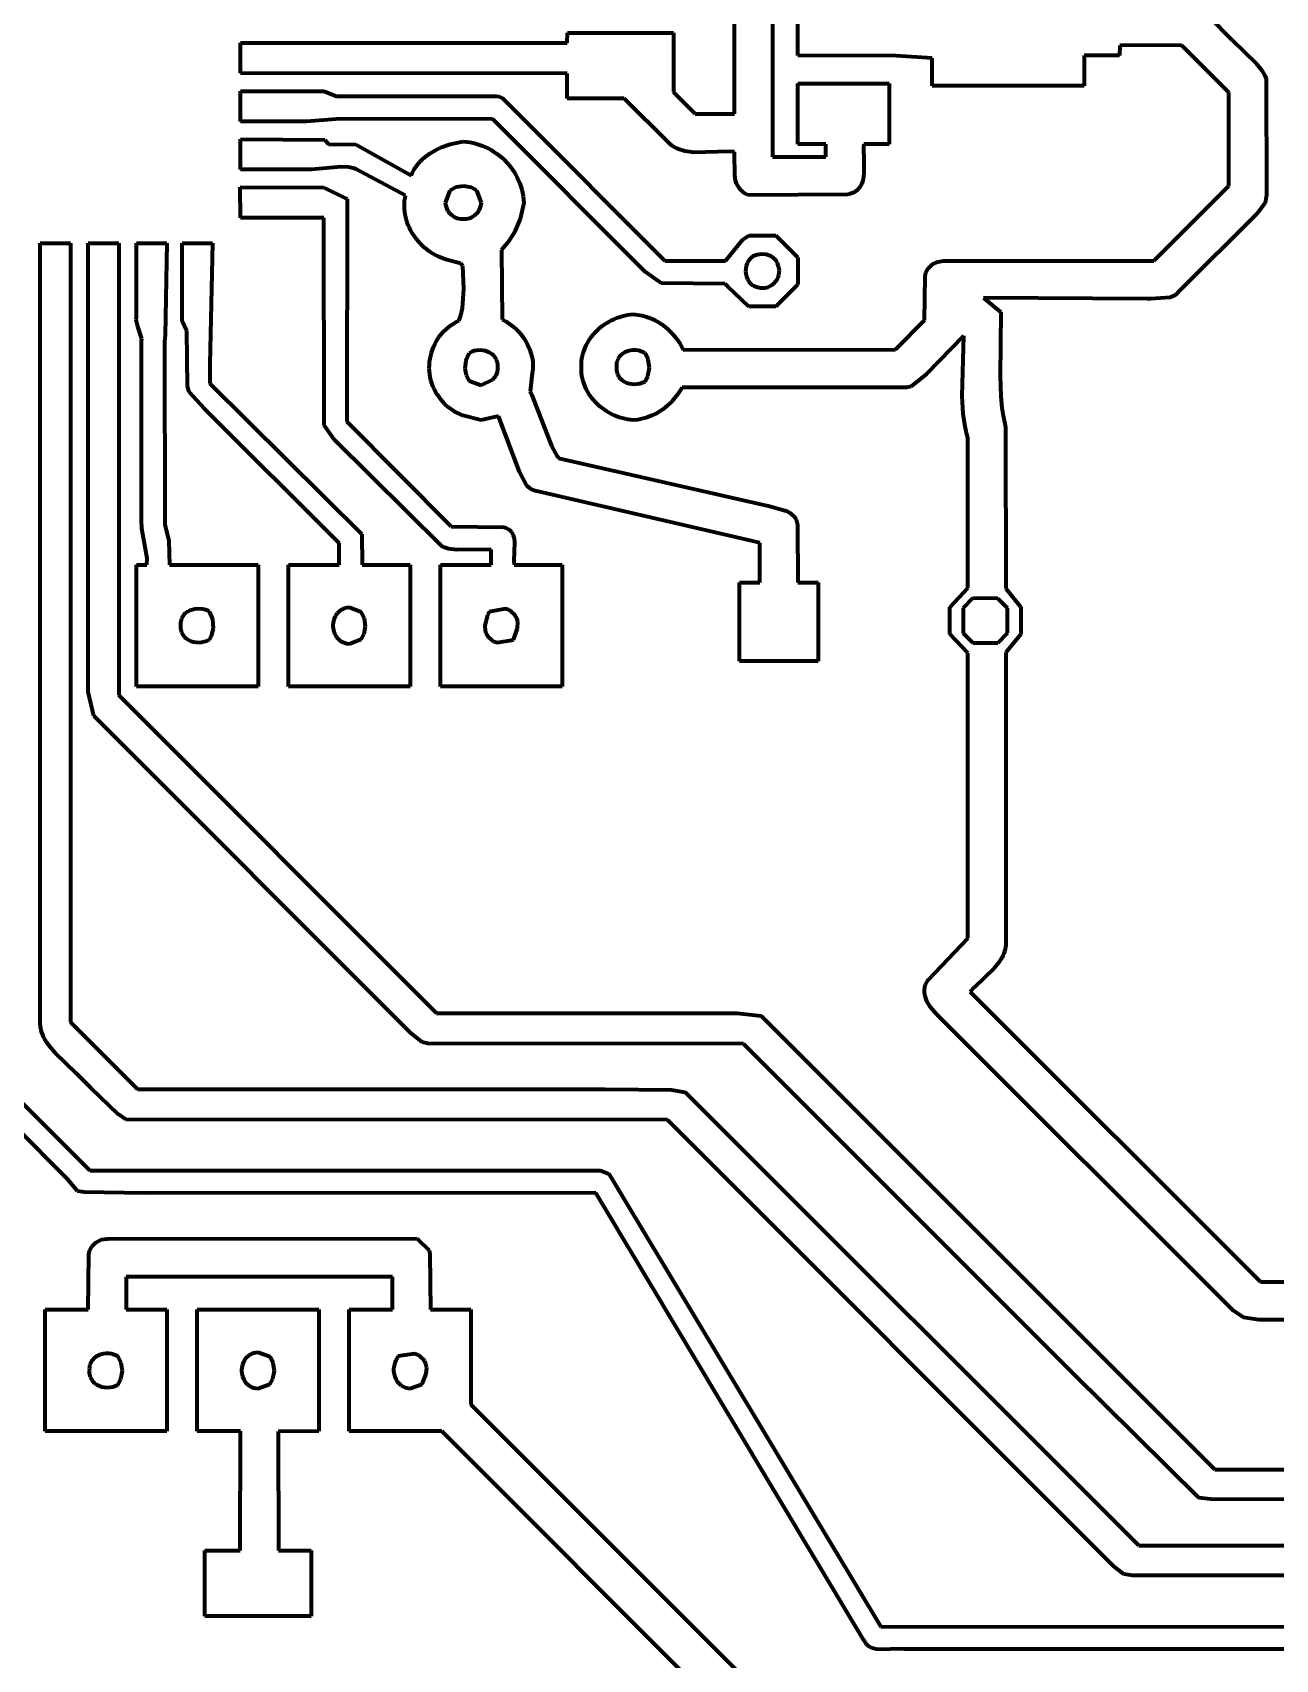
# Model space of a CAD drawing. Header units: millimetres. Extents: x 0.4 to 15.5, y 0.2 to 12.3.
# Drawn here: x 7.833 to 11.239, y 3.416 to 7.876 of the extents above; entities that cross this region are included whole.
import ezdxf

# ---------------------------------------------------------------- set-up
doc = ezdxf.new("R2010")
doc.units = ezdxf.units.MM
doc.layers.add('color#000000ff', color=7, linetype='CONTINUOUS', lineweight=100)

msp = doc.modelspace()

# ---------------------------------------------------------------- linework, layer by layer
at = {"layer": 'color#000000ff'}
for p, q in [((9.7568, 7.6527), (9.757, 8.1381)), ((9.8611, 8.0833), (9.8611, 7.5347)), ((9.9306, 7.8125), (9.9306, 7.9791)), ((11.0585, 7.9181), (11.1198, 7.8561)), ((9.2982, 7.8472), (9.299, 7.875)), ((9.299, 7.875), (9.5902, 7.875)), ((9.5902, 7.875), (9.5898, 7.7126)), ((11.1198, 7.8561), (11.1875, 7.7898)), ((8.4028, 7.7639), (8.4028, 7.8472)), ((8.4028, 7.8472), (9.2982, 7.8472)), ((10.2003, 7.8115), (9.9306, 7.8125)), ((10.2987, 7.8055), (10.2003, 7.8115)), ((10.2986, 7.7292), (10.2987, 7.8055)), ((10.7153, 7.8125), (10.7152, 7.7292)), ((10.8121, 7.8125), (10.7153, 7.8125)), ((10.8129, 7.8404), (10.8121, 7.8125)), ((10.9819, 7.8408), (10.8129, 7.8404)), ((11.1117, 7.7109), (10.9819, 7.8408)), ((9.2987, 7.7637), (8.4028, 7.7639)), ((9.2986, 7.6945), (9.2987, 7.7637)), ((11.1875, 7.7898), (11.2027, 7.7706)), ((11.2027, 7.7706), (11.2101, 7.758)), ((8.4028, 7.7152), (8.6314, 7.7152)), ((8.4028, 7.632), (8.4028, 7.7152)), ((8.6314, 7.7152), (8.6667, 7.7009)), ((9.9306, 7.5695), (9.9306, 7.7361)), ((9.9306, 7.7361), (10.1805, 7.7361)), ((10.1805, 7.7361), (10.1805, 7.5695)), ((10.7152, 7.7292), (10.2986, 7.7292)), ((11.2101, 7.758), (11.2141, 7.7489)), ((11.2141, 7.7489), (11.2151, 7.4308)), ((8.6667, 7.7009), (9.0984, 7.7012)), ((9.0984, 7.7012), (9.1041, 7.7013)), ((9.1041, 7.7013), (9.1118, 7.6999)), ((9.1118, 7.6999), (9.1211, 7.6956)), ((9.1211, 7.6956), (9.1583, 7.6579)), ((9.4548, 7.6945), (9.2986, 7.6945)), ((9.5758, 7.5738), (9.4548, 7.6945)), ((9.5898, 7.7126), (9.649, 7.6527)), ((11.1114, 7.4553), (11.1117, 7.7109)), ((8.584, 7.632), (8.4028, 7.632)), ((8.6653, 7.6381), (8.584, 7.632)), ((9.0936, 7.6389), (8.6653, 7.6381)), ((9.5121, 7.2196), (9.0936, 7.6389)), ((9.1583, 7.6579), (9.5659, 7.2498)), ((9.649, 7.6527), (9.7568, 7.6527)), ((8.4028, 7.5833), (8.634, 7.5818)), ((8.4028, 7.5), (8.4028, 7.5833)), ((8.634, 7.5818), (8.6439, 7.57)), ((8.6439, 7.57), (8.719, 7.569)), ((8.719, 7.569), (8.8709, 7.4839)), ((8.9025, 7.5292), (8.9117, 7.537)), ((8.9117, 7.537), (8.9216, 7.5442)), ((8.9216, 7.5442), (8.9375, 7.5535)), ((8.9375, 7.5535), (8.9544, 7.5613)), ((8.9544, 7.5613), (8.9778, 7.5695)), ((8.9778, 7.5695), (9.0079, 7.5763)), ((9.0079, 7.5763), (9.0139, 7.5772)), ((9.0139, 7.5772), (9.023, 7.5763)), ((9.023, 7.5763), (9.032, 7.575)), ((9.032, 7.575), (9.0408, 7.5732)), ((9.0408, 7.5732), (9.0495, 7.571)), ((9.0495, 7.571), (9.0581, 7.5683)), ((9.0581, 7.5683), (9.0664, 7.5652)), ((9.0664, 7.5652), (9.0746, 7.5618)), ((9.0746, 7.5618), (9.0826, 7.5579)), ((9.0826, 7.5579), (9.0903, 7.5537)), ((9.0903, 7.5537), (9.0978, 7.5491)), ((9.0978, 7.5491), (9.1051, 7.5442)), ((9.1051, 7.5442), (9.1121, 7.5389)), ((9.1121, 7.5389), (9.1189, 7.5333)), ((9.581, 7.5693), (9.5758, 7.5738)), ((9.5863, 7.5654), (9.581, 7.5693)), ((9.5917, 7.5619), (9.5863, 7.5654)), ((9.5973, 7.5588), (9.5917, 7.5619)), ((9.6031, 7.5562), (9.5973, 7.5588)), ((9.6089, 7.554), (9.6031, 7.5562)), ((9.6149, 7.5521), (9.6089, 7.554)), ((9.6209, 7.5506), (9.6149, 7.5521)), ((9.6333, 7.5484), (9.6209, 7.5506)), ((9.6461, 7.5472), (9.6333, 7.5484)), ((9.6788, 7.5475), (9.6461, 7.5472)), ((9.7444, 7.5497), (9.6788, 7.5475)), ((9.7569, 7.5486), (9.7444, 7.5497)), ((9.7569, 7.5442), (9.7569, 7.5486)), ((9.7574, 7.4838), (9.7569, 7.5442)), ((10.007, 7.5694), (9.9306, 7.5695)), ((10.0069, 7.5347), (10.007, 7.5694)), ((10.111, 7.5694), (10.1105, 7.5595)), ((10.1105, 7.5595), (10.1116, 7.5259)), ((10.1805, 7.5695), (10.111, 7.5694)), ((8.5975, 7.5), (8.4028, 7.5)), ((8.6785, 7.5078), (8.5975, 7.5)), ((8.6995, 7.5066), (8.6785, 7.5078)), ((8.712, 7.5037), (8.6995, 7.5066)), ((8.7202, 7.5008), (8.712, 7.5037)), ((8.8556, 7.4287), (8.7202, 7.5008)), ((8.8734, 7.4898), (8.8763, 7.4954)), ((8.8763, 7.4954), (8.8793, 7.5009)), ((8.8793, 7.5009), (8.8862, 7.5111)), ((8.8862, 7.5111), (8.8939, 7.5205)), ((8.8939, 7.5205), (8.9025, 7.5292)), ((9.1189, 7.5333), (9.1253, 7.5274)), ((9.1253, 7.5274), (9.1315, 7.5212)), ((9.1315, 7.5212), (9.1373, 7.5147)), ((9.1373, 7.5147), (9.1429, 7.5079)), ((9.1429, 7.5079), (9.1481, 7.5008)), ((9.1481, 7.5008), (9.1529, 7.4935)), ((9.1529, 7.4935), (9.1574, 7.486)), ((9.8611, 7.5347), (10.0069, 7.5347)), ((10.1116, 7.5259), (10.1118, 7.4909)), ((8.4027, 7.4514), (8.6312, 7.4511)), ((8.403, 7.3679), (8.4027, 7.4514)), ((8.6312, 7.4511), (8.6932, 7.4209)), ((8.8709, 7.4839), (8.8734, 7.4898)), ((8.994, 7.4514), (8.9767, 7.4426)), ((9.0152, 7.4546), (8.994, 7.4514)), ((9.0363, 7.4505), (9.0152, 7.4546)), ((9.0511, 7.4426), (9.0363, 7.4505)), ((9.1574, 7.486), (9.1615, 7.4782)), ((9.1615, 7.4782), (9.1652, 7.4702)), ((9.1652, 7.4702), (9.1686, 7.462)), ((9.1686, 7.462), (9.1715, 7.4536)), ((9.1715, 7.4536), (9.1739, 7.445)), ((9.76, 7.4705), (9.7574, 7.4838)), ((9.7628, 7.4622), (9.76, 7.4705)), ((9.7666, 7.4544), (9.7628, 7.4622)), ((9.7689, 7.4507), (9.7666, 7.4544)), ((9.7714, 7.4471), (9.7689, 7.4507)), ((10.0998, 7.4511), (10.0967, 7.4472)), ((10.1025, 7.4553), (10.0998, 7.4511)), ((10.1048, 7.4597), (10.1025, 7.4553)), ((10.1067, 7.4644), (10.1048, 7.4597)), ((10.1083, 7.4693), (10.1067, 7.4644)), ((10.1096, 7.4745), (10.1083, 7.4693)), ((10.1106, 7.4798), (10.1096, 7.4745)), ((10.1118, 7.4909), (10.1106, 7.4798)), ((10.9063, 7.2498), (11.1114, 7.4553)), ((8.6932, 7.4209), (8.6953, 7.4195)), ((8.6953, 7.4195), (8.6944, 6.8091)), ((8.8523, 7.399), (8.8524, 7.4064)), ((8.8524, 7.4064), (8.853, 7.4139)), ((8.853, 7.4139), (8.8541, 7.4213)), ((8.8541, 7.4213), (8.8556, 7.4287)), ((8.9767, 7.4426), (8.9644, 7.4092)), ((8.9644, 7.4092), (8.9652, 7.4033)), ((8.9652, 7.4033), (8.9665, 7.3978)), ((9.0633, 7.4092), (9.0511, 7.4426)), ((9.0612, 7.3978), (9.0626, 7.4033)), ((9.0626, 7.4033), (9.0633, 7.4092)), ((9.1792, 7.4091), (9.1695, 7.3649)), ((9.1739, 7.445), (9.1759, 7.4363)), ((9.1759, 7.4363), (9.1775, 7.4274)), ((9.1775, 7.4274), (9.1786, 7.4183)), ((9.1786, 7.4183), (9.1792, 7.4091)), ((9.7743, 7.4438), (9.7714, 7.4471)), ((9.7775, 7.4406), (9.7743, 7.4438)), ((9.7811, 7.4376), (9.7775, 7.4406)), ((9.785, 7.4348), (9.7811, 7.4376)), ((9.7893, 7.4323), (9.785, 7.4348)), ((9.794, 7.4299), (9.7893, 7.4323)), ((10.0674, 7.4316), (9.794, 7.4299)), ((10.0737, 7.4332), (10.0674, 7.4316)), ((10.0794, 7.4352), (10.0737, 7.4332)), ((10.0845, 7.4376), (10.0794, 7.4352)), ((10.0891, 7.4405), (10.0845, 7.4376)), ((10.0931, 7.4437), (10.0891, 7.4405)), ((10.0967, 7.4472), (10.0931, 7.4437)), ((11.2114, 7.4086), (11.1892, 7.3794)), ((11.2151, 7.4308), (11.2114, 7.4086)), ((8.6319, 7.3681), (8.403, 7.3679)), ((8.6321, 6.8055), (8.6319, 7.3681)), ((8.8526, 7.3915), (8.8523, 7.399)), ((8.8533, 7.3841), (8.8526, 7.3915)), ((8.8545, 7.3768), (8.8533, 7.3841)), ((8.8561, 7.3695), (8.8545, 7.3768)), ((8.858, 7.3622), (8.8561, 7.3695)), ((8.8603, 7.3551), (8.858, 7.3622)), ((8.9665, 7.3978), (8.9684, 7.3927)), ((8.9684, 7.3927), (8.9707, 7.388)), ((8.9707, 7.388), (8.9735, 7.3838)), ((8.9735, 7.3838), (8.9767, 7.3799)), ((8.9767, 7.3799), (8.9802, 7.3766)), ((8.9802, 7.3766), (8.9841, 7.3736)), ((8.9841, 7.3736), (8.9882, 7.371)), ((8.9882, 7.371), (8.9926, 7.3689)), ((8.9926, 7.3689), (8.9971, 7.3672)), ((8.9971, 7.3672), (9.0018, 7.3659)), ((9.0018, 7.3659), (9.0066, 7.3651)), ((9.0066, 7.3651), (9.0114, 7.3647)), ((9.0114, 7.3647), (9.0163, 7.3647)), ((9.0163, 7.3647), (9.0212, 7.3651)), ((9.0212, 7.3651), (9.026, 7.3659)), ((9.026, 7.3659), (9.0307, 7.3672)), ((9.0307, 7.3672), (9.0352, 7.3689)), ((9.0352, 7.3689), (9.0396, 7.371)), ((9.0396, 7.371), (9.0437, 7.3736)), ((9.0437, 7.3736), (9.0475, 7.3765)), ((9.0475, 7.3765), (9.0511, 7.3799)), ((9.0511, 7.3799), (9.0543, 7.3838)), ((9.0543, 7.3838), (9.057, 7.388)), ((9.057, 7.388), (9.0594, 7.3927)), ((9.0594, 7.3927), (9.0612, 7.3978)), ((9.1695, 7.3649), (9.1541, 7.3284)), ((11.1892, 7.3794), (10.9739, 7.1645)), ((8.863, 7.348), (8.8603, 7.3551)), ((8.866, 7.3411), (8.863, 7.348)), ((8.8694, 7.3343), (8.866, 7.3411)), ((8.8731, 7.3277), (8.8694, 7.3343)), ((8.8771, 7.3212), (8.8731, 7.3277)), ((8.8814, 7.3149), (8.8771, 7.3212)), ((8.886, 7.3088), (8.8814, 7.3149)), ((9.1541, 7.3284), (9.1352, 7.2991)), ((9.7799, 7.3083), (9.7964, 7.3196)), ((9.7964, 7.3196), (9.8703, 7.3196)), ((9.8703, 7.3196), (9.9306, 7.2594)), ((7.8542, 7.2986), (7.9375, 7.2986)), ((7.8542, 5.1651), (7.8542, 7.2986)), ((7.9375, 7.2986), (7.9376, 5.1629)), ((7.986, 6.0689), (7.9861, 7.2986)), ((7.9861, 7.2986), (8.0694, 7.2986)), ((8.0694, 7.2986), (8.0694, 6.0592)), ((8.1178, 7.0959), (8.1181, 7.2986)), ((8.1181, 7.2986), (8.2014, 7.2986)), ((8.2014, 7.2986), (8.1969, 7.0465)), ((8.2429, 7.0842), (8.2431, 7.2986)), ((8.2431, 7.2986), (8.3263, 7.2986)), ((8.3263, 7.2986), (8.3196, 6.9667)), ((8.8908, 7.3029), (8.886, 7.3088)), ((8.8959, 7.2972), (8.8908, 7.3029)), ((8.9013, 7.2918), (8.8959, 7.2972)), ((8.9069, 7.2866), (8.9013, 7.2918)), ((8.9127, 7.2817), (8.9069, 7.2866)), ((8.9188, 7.2771), (8.9127, 7.2817)), ((8.925, 7.2727), (8.9188, 7.2771)), ((8.9314, 7.2687), (8.925, 7.2727)), ((9.1352, 7.2991), (9.1184, 7.2801)), ((9.1184, 7.2801), (9.1204, 7.0892)), ((9.7322, 7.25), (9.7799, 7.3083)), ((8.938, 7.265), (8.9314, 7.2687)), ((8.9447, 7.2617), (8.938, 7.265)), ((8.9516, 7.2587), (8.9447, 7.2617)), ((8.9586, 7.2561), (8.9516, 7.2587)), ((8.9661, 7.2537), (8.9586, 7.2561)), ((9.0072, 7.2425), (8.9661, 7.2537)), ((9.0129, 7.2366), (9.0072, 7.2425)), ((9.0149, 7.1732), (9.0129, 7.2366)), ((9.5659, 7.2498), (9.7322, 7.25)), ((9.7877, 7.2289), (9.7873, 7.2213)), ((9.7891, 7.2363), (9.7877, 7.2289)), ((9.7915, 7.2433), (9.7891, 7.2363)), ((9.795, 7.2499), (9.7915, 7.2433)), ((9.7972, 7.2529), (9.795, 7.2499)), ((9.7996, 7.2557), (9.7972, 7.2529)), ((9.8023, 7.2582), (9.7996, 7.2557)), ((9.8053, 7.2606), (9.8023, 7.2582)), ((9.8085, 7.2626), (9.8053, 7.2606)), ((9.8195, 7.2667), (9.8085, 7.2626)), ((9.8314, 7.2682), (9.8195, 7.2667)), ((9.8434, 7.2672), (9.8314, 7.2682)), ((9.8547, 7.2637), (9.8434, 7.2672)), ((9.8623, 7.2594), (9.8547, 7.2637)), ((9.8688, 7.2537), (9.8623, 7.2594)), ((9.8723, 7.2491), (9.8688, 7.2537)), ((9.875, 7.2439), (9.8723, 7.2491)), ((9.877, 7.2381), (9.875, 7.2439)), ((9.8776, 7.2349), (9.877, 7.2381)), ((9.8786, 7.2314), (9.8776, 7.2349)), ((9.8798, 7.2244), (9.8786, 7.2314)), ((9.8797, 7.2175), (9.8798, 7.2244)), ((9.9306, 7.2594), (9.9307, 7.1852)), ((10.2814, 7.2175), (10.2874, 7.2288)), ((10.2874, 7.2288), (10.2982, 7.2395)), ((10.2982, 7.2395), (10.3142, 7.2475)), ((10.3142, 7.2475), (10.3296, 7.2499)), ((10.3296, 7.2499), (10.3323, 7.2498)), ((10.3323, 7.2498), (10.9063, 7.2498)), ((9.5562, 7.1887), (9.5121, 7.2196)), ((9.7311, 7.1869), (9.5562, 7.1887)), ((9.7377, 7.1804), (9.7311, 7.1869)), ((9.7965, 7.1249), (9.7377, 7.1804)), ((9.7873, 7.2213), (9.788, 7.2138)), ((9.788, 7.2138), (9.7897, 7.2065)), ((9.7897, 7.2065), (9.7924, 7.1996)), ((9.7924, 7.1996), (9.7961, 7.1933)), ((9.7961, 7.1933), (9.7983, 7.1905)), ((9.7983, 7.1905), (9.8008, 7.1878)), ((9.8008, 7.1878), (9.8035, 7.1854)), ((9.8035, 7.1854), (9.8065, 7.1833)), ((9.8065, 7.1833), (9.8097, 7.1815)), ((9.8097, 7.1815), (9.8131, 7.18)), ((9.8131, 7.18), (9.8168, 7.1788)), ((9.848, 7.1779), (9.8541, 7.1805)), ((9.8541, 7.1805), (9.8599, 7.1839)), ((9.8599, 7.1839), (9.8651, 7.1882)), ((9.8651, 7.1882), (9.8696, 7.1931)), ((9.8696, 7.1931), (9.8735, 7.1985)), ((9.9307, 7.1852), (9.8703, 7.1248)), ((9.8735, 7.1985), (9.8765, 7.2045)), ((9.8765, 7.2045), (9.8786, 7.2109)), ((9.8786, 7.2109), (9.8797, 7.2175)), ((10.2778, 7.0869), (10.279, 7.2072)), ((10.279, 7.2072), (10.2814, 7.2175)), ((9.0118, 7.1206), (9.0149, 7.1732)), ((9.8168, 7.1788), (9.8207, 7.178)), ((9.8207, 7.178), (9.8242, 7.1769)), ((9.8242, 7.1769), (9.8277, 7.1762)), ((9.8277, 7.1762), (9.8347, 7.1756)), ((9.8347, 7.1756), (9.8414, 7.1762)), ((9.8414, 7.1762), (9.848, 7.1779)), ((10.8882, 7.1456), (10.4393, 7.1488)), ((10.4393, 7.1488), (10.4867, 7.1093)), ((10.8974, 7.1458), (10.8882, 7.1456)), ((10.9506, 7.1492), (10.8974, 7.1458)), ((10.9617, 7.1541), (10.9506, 7.1492)), ((10.9693, 7.1597), (10.9617, 7.1541)), ((10.9739, 7.1645), (10.9693, 7.1597)), ((8.1174, 7.0886), (8.1178, 7.0959)), ((9.0015, 7.0852), (9.007, 7.1001)), ((9.007, 7.1001), (9.0118, 7.1206)), ((9.4269, 7.0902), (9.4341, 7.0932)), ((9.4341, 7.0932), (9.4413, 7.0958)), ((9.4413, 7.0958), (9.4487, 7.0981)), ((9.4487, 7.0981), (9.4562, 7.1)), ((9.4562, 7.1), (9.4638, 7.1015)), ((9.4638, 7.1015), (9.4714, 7.1026)), ((9.4714, 7.1026), (9.4791, 7.1033)), ((9.4791, 7.1033), (9.4918, 7.1022)), ((9.4918, 7.1022), (9.504, 7.1)), ((9.504, 7.1), (9.5158, 7.0968)), ((9.5158, 7.0968), (9.5271, 7.0927)), ((9.5271, 7.0927), (9.5381, 7.0878)), ((9.8703, 7.1248), (9.7965, 7.1249)), ((10.4867, 7.1093), (10.4847, 6.9338)), ((8.122, 7.0702), (8.1174, 7.0886)), ((8.1329, 7.0361), (8.122, 7.0702)), ((8.1969, 7.0465), (8.1948, 7.0279)), ((8.2563, 7.057), (8.2429, 7.0842)), ((8.2581, 6.9051), (8.2563, 7.057)), ((8.9489, 7.0431), (8.9541, 7.0498)), ((8.9541, 7.0498), (8.9597, 7.0561)), ((8.9597, 7.0561), (8.9657, 7.062)), ((8.9657, 7.062), (8.9721, 7.0676)), ((8.9721, 7.0676), (8.9789, 7.0727)), ((8.9789, 7.0727), (8.9861, 7.0773)), ((8.9861, 7.0773), (8.9936, 7.0815)), ((8.9936, 7.0815), (9.0015, 7.0852)), ((9.1204, 7.0892), (9.1312, 7.0833)), ((9.1312, 7.0833), (9.1416, 7.0765)), ((9.1416, 7.0765), (9.1515, 7.0688)), ((9.1515, 7.0688), (9.1607, 7.0603)), ((9.1607, 7.0603), (9.1692, 7.0512)), ((9.1692, 7.0512), (9.177, 7.0414)), ((9.3666, 7.0439), (9.3715, 7.0497)), ((9.3715, 7.0497), (9.3767, 7.0554)), ((9.3767, 7.0554), (9.3821, 7.0607)), ((9.3821, 7.0607), (9.3879, 7.0658)), ((9.3879, 7.0658), (9.3938, 7.0706)), ((9.3938, 7.0706), (9.4001, 7.0752)), ((9.4001, 7.0752), (9.4065, 7.0794)), ((9.4065, 7.0794), (9.4131, 7.0833)), ((9.4131, 7.0833), (9.42, 7.0869)), ((9.42, 7.0869), (9.4269, 7.0902)), ((9.5381, 7.0878), (9.5485, 7.082)), ((9.5485, 7.082), (9.5585, 7.0754)), ((9.5585, 7.0754), (9.5726, 7.0642)), ((9.5726, 7.0642), (9.5855, 7.0515)), ((9.5855, 7.0515), (9.5971, 7.0375)), ((10.1983, 7.0071), (10.2778, 7.0869)), ((8.1316, 6.5422), (8.1322, 7.0287)), ((8.1322, 7.0287), (8.1329, 7.0361)), ((8.1948, 7.0279), (8.1954, 6.5268)), ((8.9266, 6.9977), (8.9292, 7.0058)), ((8.9292, 7.0058), (8.9322, 7.0137)), ((8.9322, 7.0137), (8.9358, 7.0214)), ((8.9358, 7.0214), (8.9397, 7.0289)), ((8.9397, 7.0289), (8.9441, 7.0362)), ((8.9441, 7.0362), (8.9489, 7.0431)), ((9.0438, 7.003), (9.0367, 7.0006)), ((9.0512, 7.0044), (9.0438, 7.003)), ((9.0587, 7.0049), (9.0512, 7.0044)), ((9.0661, 7.0045), (9.0587, 7.0049)), ((9.0734, 7.0032), (9.0661, 7.0045)), ((9.0804, 7.0009), (9.0734, 7.0032)), ((9.177, 7.0414), (9.184, 7.031)), ((9.184, 7.031), (9.19, 7.0201)), ((9.19, 7.0201), (9.1951, 7.0088)), ((9.1951, 7.0088), (9.1992, 6.9971)), ((9.3422, 6.997), (9.3446, 7.0042)), ((9.3446, 7.0042), (9.3473, 7.0113)), ((9.3473, 7.0113), (9.3504, 7.0183)), ((9.3504, 7.0183), (9.3539, 7.025)), ((9.3539, 7.025), (9.3578, 7.0315)), ((9.3578, 7.0315), (9.362, 7.0378)), ((9.362, 7.0378), (9.3666, 7.0439)), ((9.4645, 7.002), (9.4577, 6.9993)), ((9.4717, 7.0038), (9.4645, 7.002)), ((9.4791, 7.0047), (9.4717, 7.0038)), ((9.4867, 7.0047), (9.4791, 7.0047)), ((9.4942, 7.0037), (9.4867, 7.0047)), ((9.5015, 7.0018), (9.4942, 7.0037)), ((9.5085, 6.999), (9.5015, 7.0018)), ((9.5971, 7.0375), (9.6076, 7.0223)), ((9.6076, 7.0223), (9.6167, 7.0062)), ((9.6167, 7.0062), (10.1983, 7.0071)), ((10.3854, 7.0439), (10.2834, 6.9395)), ((10.3808, 6.8786), (10.3854, 7.0439)), ((8.3196, 6.9667), (8.3191, 6.9136)), ((8.9206, 6.9559), (8.9208, 6.9643)), ((8.9208, 6.9643), (8.9215, 6.9728)), ((8.9215, 6.9728), (8.9227, 6.9812)), ((8.9227, 6.9812), (8.9244, 6.9895)), ((8.9244, 6.9895), (8.9266, 6.9977)), ((9.0203, 6.9767), (9.0177, 6.955)), ((9.0299, 6.9972), (9.0203, 6.9767)), ((9.0367, 7.0006), (9.0299, 6.9972)), ((9.0869, 6.9979), (9.0804, 7.0009)), ((9.0928, 6.9939), (9.0869, 6.9979)), ((9.098, 6.9892), (9.0928, 6.9939)), ((9.1003, 6.9865), (9.098, 6.9892)), ((9.1023, 6.9836), (9.1003, 6.9865)), ((9.1041, 6.9806), (9.1023, 6.9836)), ((9.1055, 6.9773), (9.1041, 6.9806)), ((9.1067, 6.9739), (9.1055, 6.9773)), ((9.1076, 6.9702), (9.1067, 6.9739)), ((9.1082, 6.9664), (9.1076, 6.9702)), ((9.1084, 6.9624), (9.1082, 6.9664)), ((9.1082, 6.9582), (9.1084, 6.9624)), ((9.1085, 6.9527), (9.1082, 6.9582)), ((9.1992, 6.9971), (9.2021, 6.9851)), ((9.2021, 6.9851), (9.2039, 6.9729)), ((9.2039, 6.9729), (9.2043, 6.9667)), ((9.2044, 6.9604), (9.2042, 6.9542)), ((9.2043, 6.9667), (9.2044, 6.9604)), ((9.3375, 6.9664), (9.338, 6.9743)), ((9.3375, 6.9584), (9.3375, 6.9664)), ((9.3375, 6.9505), (9.3375, 6.9584)), ((9.338, 6.9743), (9.3389, 6.982)), ((9.3389, 6.982), (9.3404, 6.9896)), ((9.3404, 6.9896), (9.3422, 6.997)), ((9.4334, 6.9661), (9.4332, 6.9621)), ((9.4332, 6.9621), (9.4334, 6.9578)), ((9.4334, 6.9578), (9.4333, 6.9537)), ((9.4339, 6.9699), (9.4334, 6.9661)), ((9.4348, 6.9736), (9.4339, 6.9699)), ((9.4359, 6.977), (9.4348, 6.9736)), ((9.4374, 6.9803), (9.4359, 6.977)), ((9.4391, 6.9834), (9.4374, 6.9803)), ((9.4411, 6.9863), (9.4391, 6.9834)), ((9.4459, 6.9915), (9.4411, 6.9863)), ((9.4514, 6.9958), (9.4459, 6.9915)), ((9.4577, 6.9993), (9.4514, 6.9958)), ((9.5118, 6.9972), (9.5085, 6.999)), ((9.5206, 6.979), (9.5118, 6.9972)), ((9.5196, 6.9349), (9.5238, 6.9569)), ((9.5238, 6.9569), (9.5206, 6.979)), ((8.3191, 6.9136), (8.7358, 6.5007)), ((8.9208, 6.9474), (8.9206, 6.9559)), ((8.9216, 6.939), (8.9208, 6.9474)), ((8.9229, 6.9307), (8.9216, 6.939)), ((8.9247, 6.9225), (8.9229, 6.9307)), ((8.9271, 6.9144), (8.9247, 6.9225)), ((8.93, 6.9064), (8.9271, 6.9144)), ((9.0177, 6.955), (9.0216, 6.9361)), ((9.0216, 6.9361), (9.0298, 6.921)), ((9.0298, 6.921), (9.063, 6.9089)), ((9.063, 6.9089), (9.0944, 6.925)), ((9.0944, 6.925), (9.1039, 6.936)), ((9.1039, 6.936), (9.1076, 6.945)), ((9.1076, 6.945), (9.1085, 6.9527)), ((9.2027, 6.9416), (9.1968, 6.8915)), ((9.2036, 6.9479), (9.2027, 6.9416)), ((9.2042, 6.9542), (9.2036, 6.9479)), ((9.338, 6.9426), (9.3375, 6.9505)), ((9.3389, 6.9349), (9.338, 6.9426)), ((9.3404, 6.9273), (9.3389, 6.9349)), ((9.3423, 6.9198), (9.3404, 6.9273)), ((9.3446, 6.9125), (9.3423, 6.9198)), ((9.3473, 6.9054), (9.3446, 6.9125)), ((9.4333, 6.9537), (9.4335, 6.9497)), ((9.4335, 6.9497), (9.4341, 6.9459)), ((9.4341, 6.9459), (9.435, 6.9423)), ((9.435, 6.9423), (9.4362, 6.9389)), ((9.4362, 6.9389), (9.4377, 6.9357)), ((9.4377, 6.9357), (9.4395, 6.9327)), ((9.4395, 6.9327), (9.4438, 6.9273)), ((9.4438, 6.9273), (9.449, 6.9227)), ((9.449, 6.9227), (9.4549, 6.9189)), ((9.4549, 6.9189), (9.4614, 6.9159)), ((9.4614, 6.9159), (9.4683, 6.9137)), ((9.4683, 6.9137), (9.4756, 6.9125)), ((9.4756, 6.9125), (9.483, 6.9121)), ((9.483, 6.9121), (9.4905, 6.9125)), ((9.4905, 6.9125), (9.4979, 6.9139)), ((9.4979, 6.9139), (9.505, 6.9162)), ((9.505, 6.9162), (9.5117, 6.9194)), ((9.5117, 6.9194), (9.5196, 6.9349)), ((10.2834, 6.9395), (10.2411, 6.9053)), ((10.4847, 6.9338), (10.4865, 6.8792)), ((8.2585, 6.9024), (8.2581, 6.9051)), ((8.2628, 6.8901), (8.2585, 6.9024)), ((8.3035, 6.8451), (8.2628, 6.8901)), ((8.9335, 6.8987), (8.93, 6.9064)), ((8.9375, 6.8911), (8.9335, 6.8987)), ((8.9421, 6.8838), (8.9375, 6.8911)), ((8.9472, 6.8768), (8.9421, 6.8838)), ((8.9527, 6.8688), (8.9472, 6.8768)), ((8.9619, 6.8581), (8.9527, 6.8688)), ((9.1968, 6.8915), (9.2012, 6.8814)), ((9.2012, 6.8814), (9.2555, 6.7428)), ((9.3505, 6.8984), (9.3473, 6.9054)), ((9.354, 6.8917), (9.3505, 6.8984)), ((9.3579, 6.8851), (9.354, 6.8917)), ((9.3621, 6.8788), (9.3579, 6.8851)), ((9.3667, 6.8727), (9.3621, 6.8788)), ((9.3716, 6.8668), (9.3667, 6.8727)), ((9.6005, 6.8832), (9.5858, 6.8653)), ((9.6132, 6.9029), (9.6005, 6.8832)), ((10.2237, 6.903), (9.6132, 6.9029)), ((10.229, 6.9029), (10.2237, 6.903)), ((10.2411, 6.9053), (10.229, 6.9029)), ((10.3839, 6.8303), (10.3808, 6.8786)), ((10.4865, 6.8792), (10.4897, 6.8467)), ((8.6737, 6.4756), (8.3035, 6.8451)), ((8.9722, 6.8487), (8.9619, 6.8581)), ((8.9875, 6.8382), (8.9722, 6.8487)), ((9.0128, 6.8261), (8.9875, 6.8382)), ((9.0629, 6.8134), (9.0128, 6.8261)), ((9.1099, 6.8244), (9.0629, 6.8134)), ((9.1678, 6.6714), (9.1099, 6.8244)), ((9.3768, 6.8612), (9.3716, 6.8668)), ((9.3823, 6.8558), (9.3768, 6.8612)), ((9.388, 6.8507), (9.3823, 6.8558)), ((9.394, 6.8458), (9.388, 6.8507)), ((9.4003, 6.8413), (9.394, 6.8458)), ((9.4067, 6.837), (9.4003, 6.8413)), ((9.4134, 6.8331), (9.4067, 6.837)), ((9.4203, 6.8294), (9.4134, 6.8331)), ((9.4273, 6.8261), (9.4203, 6.8294)), ((9.4344, 6.8232), (9.4273, 6.8261)), ((9.4418, 6.8206), (9.4344, 6.8232)), ((9.5306, 6.8256), (9.5145, 6.8196)), ((9.5458, 6.8333), (9.5306, 6.8256)), ((9.5602, 6.8425), (9.5458, 6.8333)), ((9.5735, 6.8533), (9.5602, 6.8425)), ((9.5858, 6.8653), (9.5735, 6.8533)), ((10.3878, 6.8016), (10.3839, 6.8303)), ((10.4897, 6.8467), (10.493, 6.8253)), ((10.493, 6.8253), (10.4974, 6.8039)), ((8.6324, 6.7996), (8.6321, 6.8055)), ((8.6611, 6.7589), (8.6324, 6.7996)), ((8.6944, 6.8091), (8.9808, 6.5217)), ((9.4492, 6.8183), (9.4418, 6.8206)), ((9.4567, 6.8165), (9.4492, 6.8183)), ((9.4643, 6.815), (9.4567, 6.8165)), ((9.472, 6.8139), (9.4643, 6.815)), ((9.4797, 6.8132), (9.472, 6.8139)), ((9.4917, 6.8145), (9.4797, 6.8132)), ((9.5032, 6.8166), (9.4917, 6.8145)), ((9.5145, 6.8196), (9.5032, 6.8166)), ((10.3915, 6.7827), (10.3878, 6.8016)), ((10.3961, 6.7639), (10.3915, 6.7827)), ((10.4974, 6.8039), (10.5, 6.7933)), ((10.5, 6.7933), (10.5003, 6.3516)), ((8.9554, 6.4666), (8.6611, 6.7589)), ((9.2555, 6.7428), (9.2713, 6.7147)), ((10.3962, 6.3537), (10.3961, 6.7639)), ((9.2713, 6.7147), (9.2749, 6.7093)), ((9.2749, 6.7093), (9.8496, 6.5779)), ((9.1882, 6.6335), (9.1678, 6.6714)), ((9.2004, 6.6235), (9.1882, 6.6335)), ((9.2102, 6.6194), (9.2004, 6.6235)), ((9.2185, 6.6179), (9.2102, 6.6194)), ((9.8267, 6.4769), (9.2185, 6.6179)), ((9.8496, 6.5779), (9.901, 6.5633)), ((9.901, 6.5633), (9.9101, 6.5582)), ((9.9101, 6.5582), (9.9154, 6.5541)), ((8.1315, 6.5378), (8.1316, 6.5422)), ((8.1328, 6.5161), (8.1315, 6.5378)), ((8.1472, 6.4346), (8.1328, 6.5161)), ((8.1954, 6.5268), (8.207, 6.4822)), ((8.9808, 6.5217), (9.1255, 6.5197)), ((9.1255, 6.5197), (9.1299, 6.5182)), ((9.1299, 6.5182), (9.1339, 6.5164)), ((9.1339, 6.5164), (9.1375, 6.5144)), ((9.1375, 6.5144), (9.1406, 6.5121)), ((9.1406, 6.5121), (9.1433, 6.5095)), ((9.9154, 6.5541), (9.9201, 6.5493)), ((9.9201, 6.5493), (9.9239, 6.5438)), ((9.9239, 6.5438), (9.9255, 6.5407)), ((9.9255, 6.5407), (9.9269, 6.5374)), ((9.9269, 6.5374), (9.928, 6.5339)), ((9.928, 6.5339), (9.9289, 6.5301)), ((9.9289, 6.5301), (9.9294, 6.5261)), ((9.9294, 6.5261), (9.9308, 6.3679)), ((8.207, 6.4822), (8.2083, 6.4167)), ((8.6736, 6.4167), (8.6737, 6.4756)), ((8.7358, 6.5007), (8.7362, 6.4167)), ((8.9598, 6.4649), (8.9554, 6.4666)), ((9.1433, 6.5095), (9.1457, 6.5067)), ((9.1457, 6.5067), (9.1477, 6.5037)), ((9.1477, 6.5037), (9.1494, 6.5006)), ((9.1494, 6.5006), (9.1508, 6.4972)), ((9.1508, 6.4972), (9.1527, 6.49)), ((9.154, 6.4782), (9.1519, 6.4279)), ((9.1527, 6.49), (9.154, 6.4782)), ((9.8264, 6.3681), (9.8267, 6.4769)), ((8.1466, 6.417), (8.1472, 6.4346)), ((8.9731, 6.4609), (8.9598, 6.4649)), ((8.996, 6.4577), (8.9731, 6.4609)), ((9.0903, 6.4584), (8.996, 6.4577)), ((9.0903, 6.4167), (9.0903, 6.4584)), ((9.1519, 6.4279), (9.1527, 6.4167)), ((8.1181, 6.4164), (8.1466, 6.417)), ((8.1181, 6.0834), (8.1181, 6.4164)), ((8.2083, 6.4167), (8.4514, 6.4166)), ((8.4514, 6.4166), (8.4514, 6.0834)), ((8.5348, 6.4166), (8.6736, 6.4167)), ((8.5348, 6.0833), (8.5348, 6.4166)), ((8.7362, 6.4167), (8.868, 6.4166)), ((8.868, 6.4166), (8.868, 6.0834)), ((8.9514, 6.0833), (8.9514, 6.4166)), ((8.9514, 6.4166), (9.0903, 6.4167)), ((9.1527, 6.4167), (9.2847, 6.4166)), ((9.2847, 6.4166), (9.2847, 6.0833)), ((9.7709, 6.368), (9.8264, 6.3681)), ((9.7709, 6.1528), (9.7709, 6.368)), ((9.9308, 6.3679), (9.9861, 6.3681)), ((9.9861, 6.3681), (9.9861, 6.1528)), ((10.3471, 6.3008), (10.3962, 6.3537)), ((10.5003, 6.3516), (10.5419, 6.3009)), ((8.2576, 6.2879), (8.252, 6.2837)), ((8.2639, 6.2912), (8.2576, 6.2879)), ((8.2707, 6.2936), (8.2639, 6.2912)), ((8.2779, 6.2952), (8.2707, 6.2936)), ((8.2891, 6.296), (8.2779, 6.2952)), ((8.3004, 6.2948), (8.2891, 6.296)), ((8.3077, 6.2929), (8.3004, 6.2948)), ((8.3147, 6.2902), (8.3077, 6.2929)), ((8.318, 6.2884), (8.3147, 6.2902)), ((8.3271, 6.2678), (8.318, 6.2884)), ((8.6754, 6.2904), (8.6716, 6.2872)), ((8.6796, 6.2932), (8.6754, 6.2904)), ((8.6843, 6.2955), (8.6796, 6.2932)), ((8.6894, 6.2974), (8.6843, 6.2955)), ((8.6949, 6.2987), (8.6894, 6.2974)), ((8.7009, 6.2995), (8.6949, 6.2987)), ((8.7342, 6.2873), (8.7009, 6.2995)), ((9.0849, 6.2882), (9.0799, 6.2783)), ((9.1298, 6.2961), (9.0849, 6.2882)), ((9.1383, 6.2934), (9.1298, 6.2961)), ((9.1443, 6.2896), (9.1383, 6.2934)), ((9.1481, 6.286), (9.1443, 6.2896)), ((10.3471, 6.227), (10.3471, 6.3008)), ((10.4105, 6.3248), (10.3836, 6.2979)), ((10.3836, 6.2979), (10.3837, 6.2297)), ((10.4786, 6.3247), (10.4105, 6.3248)), ((10.5053, 6.2979), (10.4786, 6.3247)), ((10.5053, 6.2299), (10.5053, 6.2979)), ((10.5419, 6.3009), (10.5419, 6.2268)), ((8.239, 6.2504), (8.2388, 6.2461)), ((8.2388, 6.2461), (8.239, 6.2421)), ((8.2391, 6.2587), (8.2389, 6.2547)), ((8.2389, 6.2547), (8.239, 6.2504)), ((8.2397, 6.2626), (8.2391, 6.2587)), ((8.2406, 6.2662), (8.2397, 6.2626)), ((8.2419, 6.2697), (8.2406, 6.2662)), ((8.2434, 6.2729), (8.2419, 6.2697)), ((8.2452, 6.2759), (8.2434, 6.2729)), ((8.2472, 6.2787), (8.2452, 6.2759)), ((8.252, 6.2837), (8.2472, 6.2787)), ((8.3233, 6.222), (8.329, 6.2433)), ((8.329, 6.2433), (8.3271, 6.2678)), ((8.6567, 6.2573), (8.6563, 6.2525)), ((8.6563, 6.2525), (8.6563, 6.2476)), ((8.6563, 6.2476), (8.6567, 6.2427)), ((8.6576, 6.2621), (8.6567, 6.2573)), ((8.6588, 6.2668), (8.6576, 6.2621)), ((8.6605, 6.2713), (8.6588, 6.2668)), ((8.6626, 6.2757), (8.6605, 6.2713)), ((8.6652, 6.2798), (8.6626, 6.2757)), ((8.6682, 6.2837), (8.6652, 6.2798)), ((8.6716, 6.2872), (8.6682, 6.2837)), ((8.743, 6.2699), (8.7342, 6.2873)), ((8.7421, 6.2275), (8.7462, 6.2486)), ((8.7462, 6.2486), (8.743, 6.2699)), ((9.0799, 6.2783), (9.0726, 6.2507)), ((9.0726, 6.2507), (9.0734, 6.237)), ((9.1526, 6.282), (9.1481, 6.286)), ((9.1563, 6.2777), (9.1526, 6.282)), ((9.1603, 6.2705), (9.1563, 6.2777)), ((9.1631, 6.26), (9.1603, 6.2705)), ((9.1627, 6.2432), (9.1631, 6.26)), ((8.239, 6.2421), (8.2395, 6.2382)), ((8.2395, 6.2382), (8.2404, 6.2345)), ((8.2404, 6.2345), (8.2416, 6.231)), ((8.2416, 6.231), (8.2431, 6.2277)), ((8.2431, 6.2277), (8.2448, 6.2247)), ((8.2448, 6.2247), (8.2469, 6.2218)), ((8.2469, 6.2218), (8.2491, 6.2192)), ((8.2491, 6.2192), (8.2543, 6.2145)), ((8.2543, 6.2145), (8.2603, 6.2107)), ((8.2603, 6.2107), (8.2669, 6.2077)), ((8.2669, 6.2077), (8.2739, 6.2057)), ((8.2739, 6.2057), (8.2813, 6.2045)), ((8.2813, 6.2045), (8.2888, 6.2041)), ((8.2888, 6.2041), (8.2964, 6.2047)), ((8.2964, 6.2047), (8.3038, 6.2062)), ((8.3038, 6.2062), (8.3111, 6.2086)), ((8.3111, 6.2086), (8.3179, 6.2119)), ((8.3179, 6.2119), (8.3233, 6.222)), ((8.6567, 6.2427), (8.6576, 6.2379)), ((8.6576, 6.2379), (8.6588, 6.2332)), ((8.6588, 6.2332), (8.6605, 6.2287)), ((8.6605, 6.2287), (8.6627, 6.2243)), ((8.6627, 6.2243), (8.6652, 6.2202)), ((8.6652, 6.2202), (8.6682, 6.2164)), ((8.6682, 6.2164), (8.6716, 6.2128)), ((8.6716, 6.2128), (8.6754, 6.2096)), ((8.6754, 6.2096), (8.6797, 6.2069)), ((8.6797, 6.2069), (8.6843, 6.2045)), ((8.6843, 6.2045), (8.6894, 6.2026)), ((8.6894, 6.2026), (8.695, 6.2013)), ((8.695, 6.2013), (8.7009, 6.2005)), ((8.7009, 6.2005), (8.7341, 6.2127)), ((8.7341, 6.2127), (8.7421, 6.2275)), ((9.0734, 6.237), (9.0759, 6.2292)), ((9.0759, 6.2292), (9.08, 6.2221)), ((9.08, 6.2221), (9.0837, 6.2178)), ((9.0837, 6.2178), (9.0884, 6.2138)), ((9.0884, 6.2138), (9.092, 6.2102)), ((9.092, 6.2102), (9.0978, 6.2064)), ((9.0978, 6.2064), (9.1062, 6.2038)), ((9.1062, 6.2038), (9.1509, 6.2113)), ((9.1509, 6.2113), (9.1627, 6.2432)), ((10.3962, 6.1741), (10.3471, 6.227)), ((10.3837, 6.2297), (10.4105, 6.203)), ((10.4105, 6.203), (10.4786, 6.2031)), ((10.4786, 6.2031), (10.5053, 6.2299)), ((10.5419, 6.2268), (10.5003, 6.1762)), ((10.3963, 5.3931), (10.3962, 6.1741)), ((10.5003, 6.1762), (10.5002, 5.3879)), ((9.9861, 6.1528), (9.7709, 6.1528)), ((8.0013, 6.0025), (7.986, 6.0689)), ((8.4514, 6.0834), (8.1181, 6.0834)), ((8.868, 6.0834), (8.5348, 6.0833)), ((9.2847, 6.0833), (8.9514, 6.0833)), ((8.0694, 6.0592), (8.9405, 5.1877)), ((8.8695, 5.1338), (8.0013, 6.0025)), ((10.2881, 5.2792), (10.3963, 5.3931)), ((10.4968, 5.3569), (10.4949, 5.3513)), ((10.4983, 5.3627), (10.4968, 5.3569)), ((10.4995, 5.3687), (10.4983, 5.3627)), ((10.5002, 5.3749), (10.4995, 5.3687)), ((10.5002, 5.3879), (10.5004, 5.3813)), ((10.5004, 5.3813), (10.5002, 5.3749)), ((10.4687, 5.3111), (10.4145, 5.2591)), ((10.4804, 5.3253), (10.4687, 5.3111)), ((10.487, 5.3353), (10.4804, 5.3253)), ((10.49, 5.3405), (10.487, 5.3353)), ((10.4926, 5.3458), (10.49, 5.3405)), ((10.4949, 5.3513), (10.4926, 5.3458)), ((10.2788, 5.2591), (10.2807, 5.266)), ((10.2807, 5.266), (10.2838, 5.2727)), ((10.2838, 5.2727), (10.2858, 5.276)), ((10.2858, 5.276), (10.2881, 5.2792)), ((10.2779, 5.2521), (10.2788, 5.2591)), ((10.2779, 5.245), (10.2779, 5.2521)), ((10.2796, 5.2345), (10.2779, 5.245)), ((10.2844, 5.2207), (10.2796, 5.2345)), ((10.2937, 5.2046), (10.2844, 5.2207)), ((10.4145, 5.2591), (10.4024, 5.2459)), ((10.4024, 5.2459), (11.1987, 4.4509)), ((8.9405, 5.1877), (9.7641, 5.1876)), ((9.7641, 5.1876), (9.83, 5.18)), ((9.83, 5.18), (11.0736, 3.937)), ((10.3105, 5.1854), (10.2937, 5.2046)), ((11.1233, 4.373), (10.3105, 5.1854)), ((7.8544, 5.1586), (7.8542, 5.1651)), ((7.855, 5.1522), (7.8544, 5.1586)), ((7.8559, 5.1461), (7.855, 5.1522)), ((7.8573, 5.1401), (7.8559, 5.1461)), ((7.859, 5.1343), (7.8573, 5.1401)), ((7.8611, 5.1287), (7.859, 5.1343)), ((7.8635, 5.1232), (7.8611, 5.1287)), ((7.9376, 5.1629), (8.1211, 4.9794)), ((8.901, 5.1079), (8.8695, 5.1338)), ((7.8661, 5.1178), (7.8635, 5.1232)), ((7.8723, 5.1076), (7.8661, 5.1178)), ((7.8794, 5.0977), (7.8723, 5.1076)), ((7.8957, 5.0792), (7.8794, 5.0977)), ((8.9162, 5.1043), (8.901, 5.1079)), ((9.7818, 5.1039), (8.9162, 5.1043)), ((10.686, 4.1991), (9.7818, 5.1039)), ((7.9532, 5.0229), (7.8957, 5.0792)), ((7.9941, 4.9822), (7.9532, 5.0229)), ((8.0679, 4.911), (7.9941, 4.9822)), ((8.1211, 4.9794), (9.4029, 4.9791)), ((9.4029, 4.9791), (9.5843, 4.9772)), ((9.5843, 4.9772), (9.6216, 4.9716)), ((9.6216, 4.9716), (10.8654, 3.7286)), ((7.8051, 4.9418), (7.9904, 4.7564)), ((8.089, 4.8967), (8.0679, 4.911)), ((7.9296, 4.732), (7.7828, 4.8798)), ((9.5734, 4.8956), (8.089, 4.8967)), ((10.7967, 3.6713), (9.5734, 4.8956)), ((7.9563, 4.7001), (7.9296, 4.732)), ((7.9904, 4.7564), (9.3901, 4.7567)), ((9.3901, 4.7567), (9.4125, 4.7473)), ((9.4125, 4.7473), (10.158, 3.506)), ((7.9751, 4.6971), (7.9563, 4.7001)), ((8.1393, 4.6944), (7.9751, 4.6971)), ((9.3769, 4.695), (8.1393, 4.6944)), ((10.1117, 3.4691), (9.3769, 4.695)), ((7.9956, 4.548), (8.0064, 4.5589)), ((8.0064, 4.5589), (8.0225, 4.5669)), ((8.0225, 4.5669), (8.0381, 4.5693)), ((8.0381, 4.5693), (8.0407, 4.5693)), ((8.0407, 4.5693), (8.8866, 4.5701)), ((8.8866, 4.5701), (8.9201, 4.5368)), ((7.9861, 4.375), (7.9872, 4.5262)), ((7.9872, 4.5262), (7.9896, 4.5366)), ((7.9896, 4.5366), (7.9956, 4.548)), ((8.9201, 4.5368), (8.9224, 4.5267)), ((8.9224, 4.5267), (8.9235, 4.3751)), ((8.8193, 4.4654), (8.0902, 4.4652)), ((8.0902, 4.4652), (8.0903, 4.375)), ((8.8195, 4.375), (8.8193, 4.4654)), ((11.1987, 4.4509), (11.8547, 4.451)), ((7.8681, 4.0417), (7.8681, 4.375)), ((7.8681, 4.375), (7.9861, 4.375)), ((8.0903, 4.375), (8.2014, 4.375)), ((8.2014, 4.375), (8.2014, 4.0417)), ((8.2848, 4.375), (8.618, 4.375)), ((8.2848, 4.0417), (8.2848, 4.375)), ((8.618, 4.375), (8.618, 4.0417)), ((8.7014, 4.0417), (8.7014, 4.375)), ((8.7014, 4.375), (8.8195, 4.375)), ((8.9235, 4.3751), (9.0347, 4.375)), ((9.0347, 4.375), (9.0342, 4.1153)), ((11.1518, 4.3539), (11.1233, 4.373)), ((11.1935, 4.347), (11.1518, 4.3539)), ((11.8568, 4.3469), (11.1935, 4.347)), ((7.9972, 4.237), (7.9952, 4.2342)), ((8.002, 4.242), (7.9972, 4.237)), ((8.0076, 4.2462), (8.002, 4.242)), ((8.0138, 4.2495), (8.0076, 4.2462)), ((8.0205, 4.2521), (8.0138, 4.2495)), ((8.0277, 4.2537), (8.0205, 4.2521)), ((8.0351, 4.2545), (8.0277, 4.2537)), ((8.0426, 4.2544), (8.0351, 4.2545)), ((8.05, 4.2535), (8.0426, 4.2544)), ((8.0573, 4.2516), (8.05, 4.2535)), ((8.0642, 4.2488), (8.0573, 4.2516)), ((8.0675, 4.2471), (8.0642, 4.2488)), ((8.0762, 4.2289), (8.0675, 4.2471)), ((8.4152, 4.2381), (8.4126, 4.234)), ((8.4181, 4.242), (8.4152, 4.2381)), ((8.4215, 4.2455), (8.4181, 4.242)), ((8.4254, 4.2487), (8.4215, 4.2455)), ((8.4296, 4.2515), (8.4254, 4.2487)), ((8.4343, 4.2538), (8.4296, 4.2515)), ((8.4394, 4.2557), (8.4343, 4.2538)), ((8.4449, 4.257), (8.4394, 4.2557)), ((8.4508, 4.2578), (8.4449, 4.257)), ((8.4841, 4.2456), (8.4508, 4.2578)), ((8.493, 4.2283), (8.4841, 4.2456)), ((8.829, 4.2366), (8.8259, 4.2291)), ((8.833, 4.2437), (8.829, 4.2366)), ((8.8354, 4.2472), (8.833, 4.2437)), ((8.8803, 4.2543), (8.8354, 4.2472)), ((8.8888, 4.2516), (8.8803, 4.2543)), ((8.8948, 4.2477), (8.8888, 4.2516)), ((8.8985, 4.2442), (8.8948, 4.2477)), ((8.9028, 4.2402), (8.8985, 4.2442)), ((8.9079, 4.2336), (8.9028, 4.2402)), ((7.989, 4.209), (7.9888, 4.2048)), ((7.9888, 4.2048), (7.9889, 4.2008)), ((7.9891, 4.2172), (7.9889, 4.2132)), ((7.9889, 4.2132), (7.989, 4.209)), ((7.9889, 4.2008), (7.9895, 4.1969)), ((7.9897, 4.221), (7.9891, 4.2172)), ((7.9895, 4.1969), (7.9903, 4.1933)), ((7.9907, 4.2246), (7.9897, 4.221)), ((7.9903, 4.1933), (7.9915, 4.1898)), ((7.9919, 4.228), (7.9907, 4.2246)), ((7.9934, 4.2312), (7.9919, 4.228)), ((7.9952, 4.2342), (7.9934, 4.2312)), ((8.0752, 4.1849), (8.0794, 4.2069)), ((8.0794, 4.2069), (8.0762, 4.2289)), ((8.4067, 4.2156), (8.4063, 4.2108)), ((8.4063, 4.2108), (8.4063, 4.2059)), ((8.4063, 4.2059), (8.4067, 4.201)), ((8.4075, 4.2204), (8.4067, 4.2156)), ((8.4067, 4.201), (8.4076, 4.1962)), ((8.4088, 4.2251), (8.4075, 4.2204)), ((8.4076, 4.1962), (8.4088, 4.1915)), ((8.4105, 4.2296), (8.4088, 4.2251)), ((8.4126, 4.234), (8.4105, 4.2296)), ((8.492, 4.1858), (8.4962, 4.207)), ((8.4962, 4.207), (8.493, 4.2283)), ((8.8239, 4.2214), (8.8229, 4.2136)), ((8.8229, 4.2136), (8.8229, 4.2058)), ((8.8229, 4.2058), (8.8239, 4.1983)), ((8.8259, 4.2291), (8.8239, 4.2214)), ((8.8239, 4.1983), (8.8259, 4.191)), ((8.9022, 4.1732), (8.9124, 4.1992)), ((8.9113, 4.2262), (8.9079, 4.2336)), ((8.9134, 4.2157), (8.9113, 4.2262)), ((8.9124, 4.1992), (8.9134, 4.2157)), ((11.0298, 3.8593), (10.686, 4.1991)), ((7.9915, 4.1898), (7.9929, 4.1865)), ((7.9929, 4.1865), (7.9946, 4.1834)), ((7.9946, 4.1834), (7.9966, 4.1805)), ((7.9966, 4.1805), (7.9989, 4.1778)), ((7.9989, 4.1778), (8.004, 4.173)), ((8.004, 4.173), (8.01, 4.169)), ((8.01, 4.169), (8.0165, 4.1659)), ((8.0165, 4.1659), (8.0235, 4.1636)), ((8.0235, 4.1636), (8.0308, 4.1622)), ((8.0308, 4.1622), (8.0383, 4.1618)), ((8.0383, 4.1618), (8.0458, 4.1622)), ((8.0458, 4.1622), (8.0533, 4.1636)), ((8.0533, 4.1636), (8.0604, 4.166)), ((8.0604, 4.166), (8.0672, 4.1694)), ((8.0672, 4.1694), (8.0752, 4.1849)), ((8.4088, 4.1915), (8.4105, 4.187)), ((8.4105, 4.187), (8.4127, 4.1826)), ((8.4127, 4.1826), (8.4152, 4.1785)), ((8.4152, 4.1785), (8.4182, 4.1747)), ((8.4182, 4.1747), (8.4216, 4.1711)), ((8.4216, 4.1711), (8.4254, 4.168)), ((8.4254, 4.168), (8.4297, 4.1652)), ((8.4297, 4.1652), (8.4344, 4.1628)), ((8.4344, 4.1628), (8.4394, 4.161)), ((8.4394, 4.161), (8.445, 4.1597)), ((8.445, 4.1597), (8.4509, 4.1589)), ((8.4509, 4.1589), (8.484, 4.171)), ((8.484, 4.171), (8.492, 4.1858)), ((8.8259, 4.191), (8.8289, 4.1842)), ((8.8289, 4.1842), (8.8329, 4.1779)), ((8.8329, 4.1779), (8.8378, 4.1722)), ((8.8378, 4.1722), (8.8407, 4.1697)), ((8.8407, 4.1697), (8.8438, 4.1674)), ((8.8438, 4.1674), (8.8472, 4.1653)), ((8.8472, 4.1653), (8.8508, 4.1635)), ((8.8508, 4.1635), (8.8546, 4.1619)), ((8.8546, 4.1619), (8.8587, 4.1606)), ((8.8587, 4.1606), (8.863, 4.1596)), ((8.863, 4.1596), (8.8676, 4.1589)), ((8.8676, 4.1589), (8.9007, 4.171)), ((8.9007, 4.171), (8.9022, 4.1732)), ((9.0342, 4.1153), (9.9487, 3.2008)), ((8.2014, 4.0417), (7.8681, 4.0417)), ((8.4028, 4.0417), (8.2848, 4.0417)), ((8.4026, 3.7152), (8.4028, 4.0417)), ((8.618, 4.0417), (8.5068, 4.0414)), ((8.5068, 4.0414), (8.507, 3.7152)), ((8.9547, 4.0417), (8.7014, 4.0417)), ((9.8655, 3.1304), (8.9547, 4.0417)), ((11.0736, 3.937), (14.3708, 3.937)), ((11.0616, 3.8555), (11.0298, 3.8593)), ((11.2636, 3.8542), (11.0616, 3.8555)), ((8.3056, 3.5348), (8.3056, 3.7152)), ((8.3056, 3.7152), (8.4026, 3.7152)), ((8.507, 3.7152), (8.5971, 3.7153)), ((8.5971, 3.7153), (8.5972, 3.5348)), ((10.8654, 3.7286), (13.3335, 3.7288)), ((10.8235, 3.6504), (10.7967, 3.6713)), ((10.8473, 3.646), (10.8235, 3.6504)), ((13.3197, 3.6456), (10.8473, 3.646)), ((8.5972, 3.5348), (8.3056, 3.5348)), ((10.158, 3.506), (13.1366, 3.5069)), ((10.1137, 3.465), (10.1117, 3.4691)), ((10.116, 3.4614), (10.1137, 3.465)), ((10.1185, 3.4581), (10.116, 3.4614)), ((10.1212, 3.4553), (10.1185, 3.4581)), ((10.1242, 3.4528), (10.1212, 3.4553)), ((10.1273, 3.4507), (10.1242, 3.4528)), ((10.1306, 3.4488), (10.1273, 3.4507)), ((10.1341, 3.4473), (10.1306, 3.4488)), ((10.1378, 3.4461), (10.1341, 3.4473)), ((10.1455, 3.4444), (10.1378, 3.4461)), ((10.1579, 3.4433), (10.1455, 3.4444)), ((10.2098, 3.4453), (10.1579, 3.4433)), ((10.2213, 3.4443), (10.2098, 3.4453)), ((13.1111, 3.4444), (10.2213, 3.4443))]:
    msp.add_line(p, q, dxfattribs=at)

doc.saveas('drawing.dxf')
